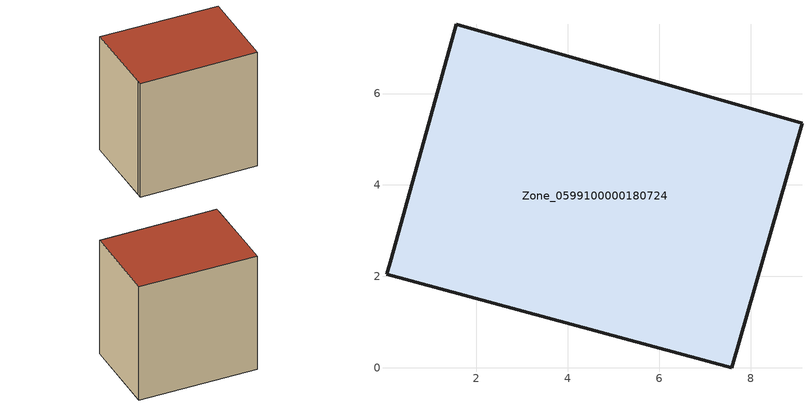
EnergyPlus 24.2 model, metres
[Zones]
Zone_0599100000180724
 floor ground (C_G): 7.58,0 0.04,2.05 0.14,2.39 1.56,7.52 9.12,5.35 z3.08
 wall outside (C_F): 9.12,5.35 1.56,7.52 0.14,2.39 0.04,2.05 7.58,0 9.12,5.35 z3.08:11.23
 roof outside (C_R): 0.04,2.05 7.58,0 9.12,5.35 1.56,7.52 0.14,2.39 z11.23
[BUILDING]
Pand.0599100000180724: North Axis=0; Terrain=City; Loads Convergence Tolerance Value=0.04; Temperature Convergence Tolerance Value=0.4; Solar Distribution=FullExterior; Maximum Number of Warmup Days=25; Minimum Number of Warmup Days=1
[Site:Location]
Rotterdam.The.Hague.AP_ZH_NLD Design_Conditions: Latitude=51.96; Longitude=4.45; Time Zone=1; Elevation=-4.5
[SITE:GROUNDTEMPERATURE:BUILDINGSURFACE]
18, 18, 18, 18, 18, 18, 18, 18, 18, 18, 18, 18
[MATERIAL] Thermal Absorptance=0.9; Solar Absorptance=0.7; Visible Absorptance=0.7
Name | Roughness | Thickness | Conductivity | Density | Specific Heat
G.TI.1946-1964 | MediumSmooth | 0.15 | 1 | 540 | 1210
F.TI.1946-1964 | Rough | 0.3 | 0.857143 | 1920 | 840
R.TI.1946-1964 | MediumRough | 0.2 | 0.277778 | 1500 | 1000
[CONSTRUCTION]
C_G: G.TI.1946-1964
C_F: F.TI.1946-1964
C_R: R.TI.1946-1964
[ZONE]
Zone_0599100000180724: Type=1; Multiplier=1; Ceiling Height=Autocalculate; Volume=Autocalculate; Floor Area=autocalculate; Part of Total Floor Area=Yes
[ZONEINFILTRATION:DESIGNFLOWRATE]
Infil_Zone_0599100000180724: Zone or ZoneList or Space or SpaceList=Zone_0599100000180724; Schedule=AlwaysOn; Design Flow Rate Calculation Method=Flow/Area; Flow Rate per Floor Area=0.003; Constant Term Coefficient=1; Temperature Term Coefficient=0; Velocity Term Coefficient=0; Velocity Squared Term Coefficient=0
[HVACTEMPLATE:ZONE:IDEALLOADSAIRSYSTEM]
Zone_0599100000180724: Maximum Heating Supply Air Temperature=50; Minimum Cooling Supply Air Temperature=13; Maximum Heating Supply Air Humidity Ratio=0.0156; Minimum Cooling Supply Air Humidity Ratio=0.0077; Heating Limit=NoLimit; Cooling Limit=NoLimit; Dehumidification Control Type=ConstantSensibleHeatRatio; Cooling Sensible Heat Ratio=0.7; Dehumidification Setpoint=60; Humidification Control Type=None; Humidification Setpoint=30; Outdoor Air Method=None; Outdoor Air Flow Rate per Person=0.00944; Outdoor Air Flow Rate per Zone Floor Area=0; Outdoor Air Flow Rate per Zone=0; Demand Controlled Ventilation Type=None; Outdoor Air Economizer Type=NoEconomizer; Heat Recovery Type=None; Sensible Heat Recovery Effectiveness=0.7; Latent Heat Recovery Effectiveness=0.65
[ZONECONTROL:THERMOSTAT]
ThermostatControl_Zone_0599100000180724: Zone or ZoneList=Zone_0599100000180724; Control Type Schedule=DualSetpointControlType; Control 1=Thermostat_Zone_0599100000180724; Temperature Difference Between Cutout And Setpoint=0
[THERMOSTATSETPOINT:DUALSETPOINT]
Thermostat_Zone_0599100000180724: Heating Setpoint Temperature Schedule=HeatingSetpoint_Zone_0599100000180724; Cooling Setpoint Temperature Schedule=CoolingSetpoint_Zone_0599100000180724
[SCHEDULE:COMPACT]
HeatingSetpoint_Zone_0599100000180724: Through: 12/31, For: AllDays, Until: 24:00, 21
CoolingSetpoint_Zone_0599100000180724: Through: 12/31, For: AllDays, Until: 24:00, 24
DualSetpointControlType: Through: 12/31, For: AllDays, Until: 24:00, 4
AlwaysOn: Through: 12/31, For: AllDays, Until: 24:00, 1
